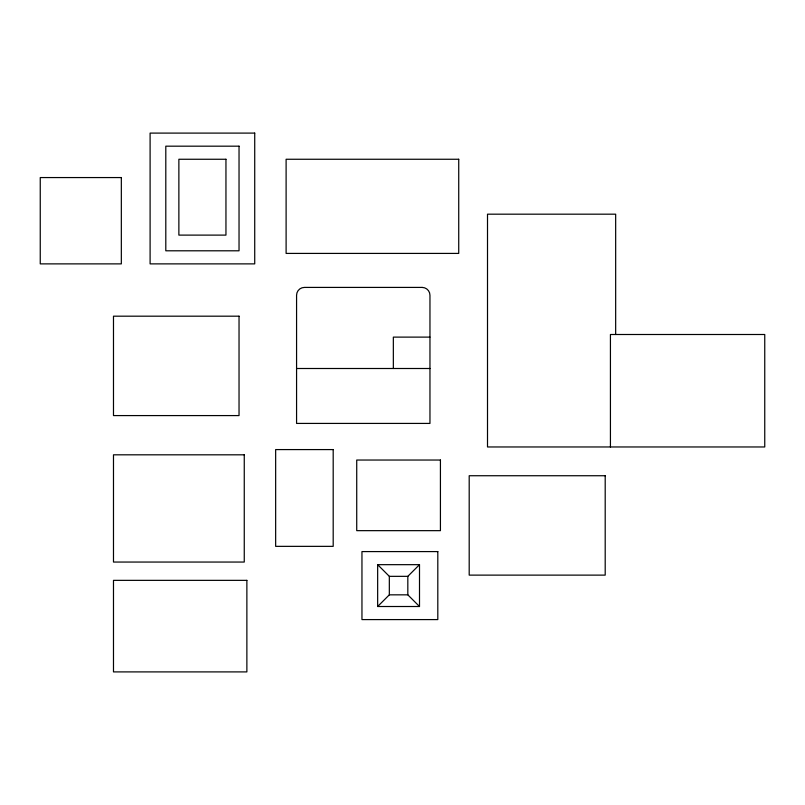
<?xml version="1.0" encoding="UTF-8"?>
<svg xmlns="http://www.w3.org/2000/svg" width="805" height="805" viewBox="0 0 805 805"><rect width="100%" height="100%" fill="white"/><g stroke="black" fill="none" stroke-linecap="round" stroke-linejoin="round"><path stroke-width="1.21" d="M377.656 606.507L389.328 594.835L389.328 576.34L377.656 564.667L419.506 564.667L419.506 606.507L377.656 606.507L377.656 564.667M389.328 576.34L407.823 576.34L419.506 564.667M429.961 337.114L393.343 337.114L393.343 368.499M296.572 368.499L429.961 368.499M389.328 594.835L407.823 594.835L419.506 606.507M615.664 334.498L615.664 214.18L487.508 214.18L487.508 446.966L764.75 446.966L764.75 334.498L610.432 334.498L610.432 446.966M407.823 576.34L407.823 594.835M254.722 133.097L150.102 133.097L150.102 263.879L254.722 263.879L254.722 133.097M239.035 146.178L165.8 146.178L165.8 250.798L239.035 250.798L239.035 146.178M225.953 159.259L178.871 159.259L178.871 235.11L225.953 235.11L225.953 159.259M458.729 159.259L286.107 159.259L286.107 253.414L458.729 253.414L458.729 159.259M121.334 177.563L40.25 177.563L40.25 263.879L121.334 263.879L121.334 177.563M422.112 287.415L304.421 287.415A7.849 7.849 0 0 0 296.572 295.264L296.572 423.42L429.961 423.42L429.961 295.264A7.849 7.849 0 0 0 422.112 287.415M239.035 316.184L113.485 316.184L113.485 415.581L239.035 415.581L239.035 316.184M333.19 449.582L275.652 449.582L275.652 546.354L333.19 546.354L333.19 449.582M244.257 454.815L113.485 454.815L113.485 562.051L244.257 562.051L244.257 454.815M440.426 460.037L356.726 460.037L356.726 530.656L440.426 530.656L440.426 460.037M605.199 475.735L469.194 475.735L469.194 575.122L605.199 575.122L605.199 475.735M437.809 551.586L361.958 551.586L361.958 619.588L437.809 619.588L437.809 551.586M246.873 580.355L113.485 580.355L113.485 671.903L246.873 671.903L246.873 580.355"/></g></svg>
